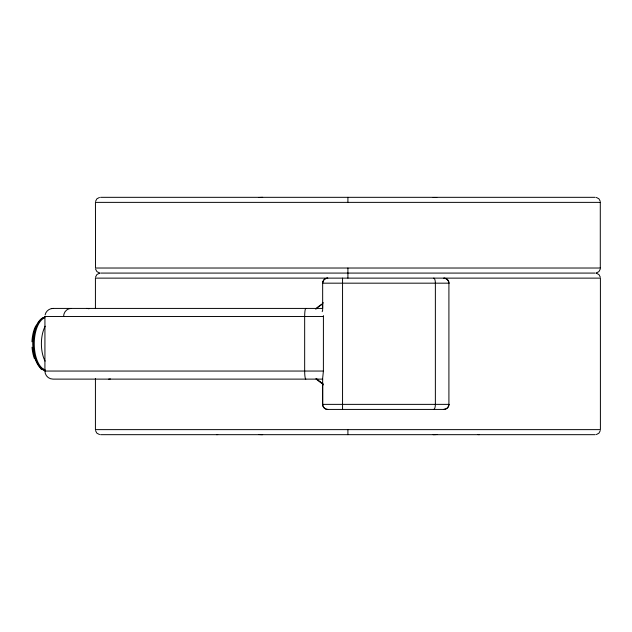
<?xml version="1.0" encoding="UTF-8"?>
<svg xmlns="http://www.w3.org/2000/svg" width="632" height="632" viewBox="0 0 632 632"><rect width="100%" height="100%" fill="white"/><g stroke="black" fill="none" stroke-linecap="round" stroke-linejoin="round"><path stroke-width="0.95" d="M322.66 379.121L53.001 379.121A8.082 8.082 0 0 1 44.919 371.047L44.935 316.506M95.424 429.626L95.424 378.465M95.424 308.621L95.424 278.127L600.4 278.127L600.4 429.626L95.448 429.626M443.862 278.127A5.048 5.048 0 0 1 448.91 283.175L448.91 404.369A5.048 5.048 0 0 1 443.862 409.425L327.708 409.425A5.048 5.048 0 0 1 322.66 404.369L322.66 384.177M322.66 303.376L322.66 308.424L53.135 308.424M323.402 315.589A6.02 1.612 90 0 1 323.418 316.506L323.394 371.229L322.66 378.197L322.66 404.369A5.064 5.048 -75.5 0 0 327.708 409.418M45.117 314.926C45.82 311.26 49.264 308.416 53.001 308.424M95.511 201.395L96.894 198.804L99.485 197.429M95.511 277.14L96.894 274.557L99.556 273.174M600.305 269.011L598.923 271.594L596.339 272.977M600.305 430.605L598.923 433.197L596.339 434.571M342.552 278.127L342.552 409.425M318.828 306.623L322.62 303.992M259.025 197.492L262.659 197.326M51.469 308.582L53.309 308.424M100.575 197.326L595.249 197.326M600.376 202.374L95.448 202.374L95.535 268.023L600.376 268.023M100.575 273.079L595.249 273.079M448.91 283.175L322.66 283.175L322.66 309.238M45.062 316.506L323.394 316.506M44.919 371.047L323.394 371.047M322.66 404.369L448.91 404.369M99.556 434.571L96.894 433.197L95.511 430.605M100.575 434.674L595.249 434.674M596.339 197.429L598.923 198.804L600.305 201.395M596.339 273.174L598.923 274.557L600.305 277.14M99.485 272.977L96.894 271.594L95.511 269.011M323.173 383.901L320.519 382.17M600.289 202.374L600.289 268.023M347.908 197.342L347.908 202.374M347.908 268.023L347.908 278.127M347.908 429.626L347.908 434.658M433.173 197.508A29.428 29.428 0 0 1 436.791 197.54M320.653 381.981A46.673 45.828 -90 0 1 316.845 379.002M316.118 308.748A46.697 46.46 27.8 0 1 318.812 306.607M322.77 383.987A47.519 46.642 -90 0 1 315.889 378.75M323.323 384.896A47.819 47.432 -10.4 0 1 322.518 384.406M433.71 409.425A5.048 1.667 -90 0 0 435.369 404.369L435.369 283.175A5.048 1.667 -90 0 0 433.71 278.127M449.004 404.377A5.293 4.851 90 0 1 443.869 409.275M443.869 278.278A5.293 4.851 -90 0 1 449.004 283.168M316.703 378.923A8.082 0.972 90 0 1 316.482 379.121M327.708 278.135A5.064 5.04 90 0 0 322.66 283.175A5.048 5.048 0 0 1 327.708 278.127M110.363 378.923A8.082 7.394 -90 0 1 108.72 379.121M305.817 379.121A8.082 1.153 90 0 1 304.663 371.047L304.663 316.506A8.082 1.153 -90 0 1 305.817 308.424M63.595 316.506A8.082 7.584 -90 0 1 71.179 308.424M316.482 308.424A8.082 0.972 -90 0 1 316.766 308.787M86.576 308.424A8.082 8.082 0 0 1 88.962 308.787M45.077 361.125A23.834 11.7 -90 0 1 45.204 326.183M45.259 370.02A26.576 13.043 90 0 1 34.254 344.574A26.576 13.043 90 0 1 44.485 317.825M43.363 369.112A2.528 2.094 -57.2 0 1 42.494 369.293M45.386 370.447A26.765 13.138 -90 0 1 33.33 344.582A26.765 13.138 -90 0 1 44.596 317.28M44.935 370.447A26.765 13.138 -90 0 1 42.052 369.293A26.765 13.138 90 0 1 32.975 340.585A26.765 13.138 90 0 1 45.133 317.074M42.052 369.293A2.528 2.094 -57.2 0 1 40.337 368.085M34.46 358.747A24.237 11.897 -90 0 1 32.035 347.213M31.956 341.786A24.237 11.897 -90 0 1 35.787 325.883M262.659 434.666A38.702 38.702 0 0 1 258.93 434.5M436.894 434.5A37.928 37.928 0 0 1 433.165 434.666M217.74 434.547A5.048 5.048 0 0 1 216.618 434.674M479.206 434.674A5.048 5.048 0 0 1 478.084 434.547M315.597 309.072A47.526 46.65 90 0 1 322.77 303.558M322.533 303.17A47.842 47.59 -27.2 0 1 323.339 302.673M322.217 311.687A8.627 2.22 89.9 0 1 322.762 309.925"/></g></svg>
